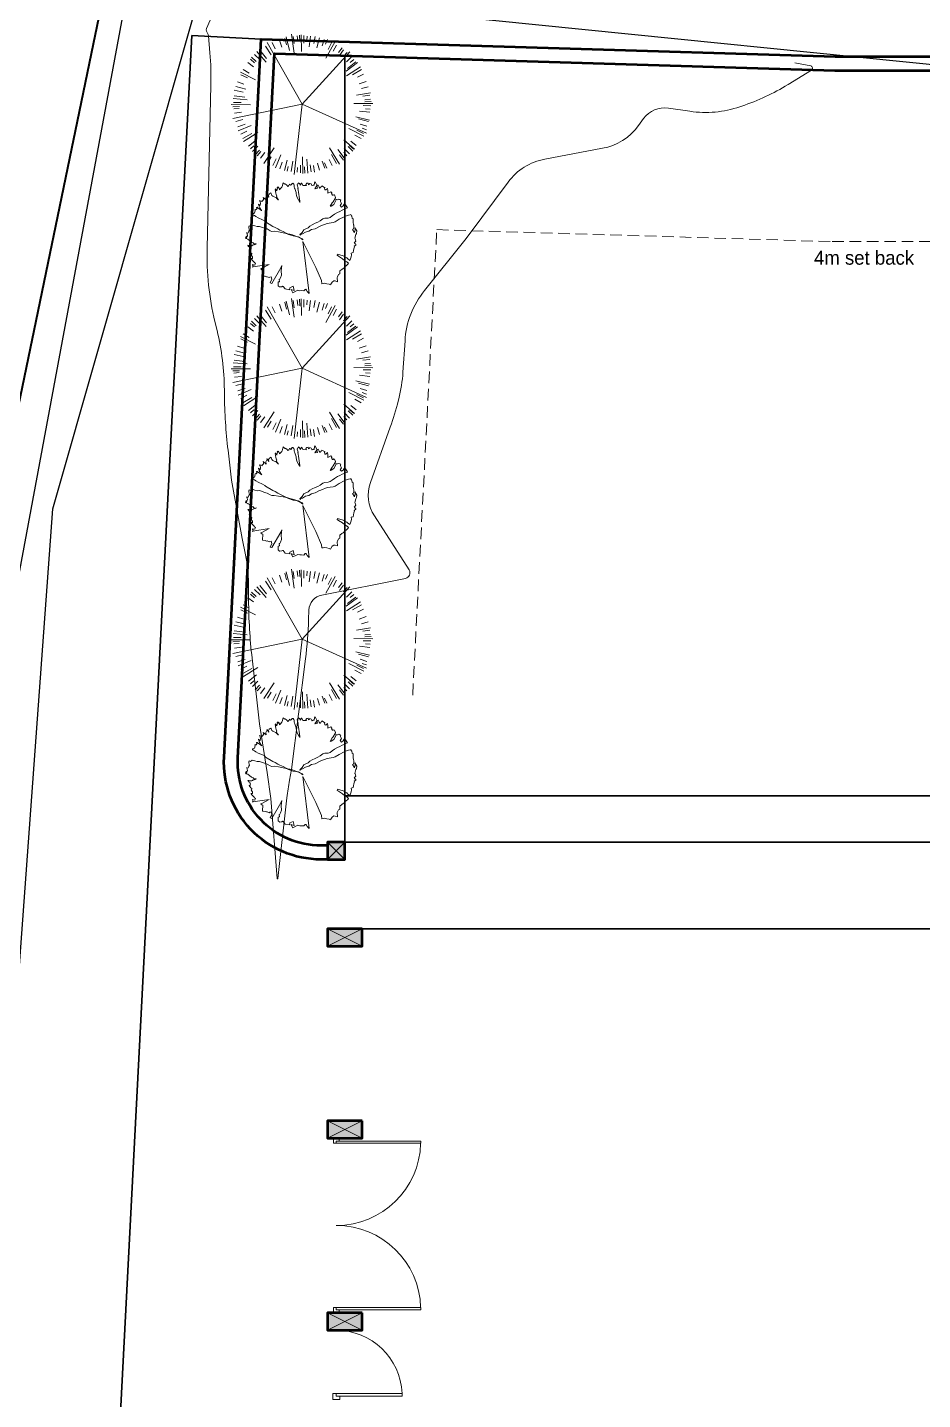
# Model space of a CAD drawing. Header units: millimetres. Extents: x 2342254 to 2635493, y 3886634 to 4043501.
# Drawn here: x 2394980 to 2414318, y 3986906 to 4016560 of the extents above; entities that cross this region are included whole.
import ezdxf

# ---------------------------------------------------------------- set-up
doc = ezdxf.new("R2010")
doc.units = ezdxf.units.MM
doc.header["$MEASUREMENT"] = 0
doc.linetypes.add('DASHED', pattern=[0.75, 0.5, -0.25])
for name, color, linetype, lineweight in [('Boundary', 250, 'Continuous', 50), ('Canal', 142, 'Continuous', 35), ('Column-0.5', 14, 'Continuous', 50), ('Contour', 4, 'Continuous', 5), ('door', 41, 'Continuous', 5), ('Door Opening-0.09', 253, 'Continuous', 9), ('greenery', 82, 'Continuous', 5), ('Hatch', 9, 'Continuous', 9), ('Hatch-0.09', 55, 'Continuous', 9), ('landscape', 155, 'Continuous', 20), ('WALL 0.2', 7, 'Continuous', 20)]:
    doc.layers.add(name, color=color, linetype=linetype, lineweight=lineweight)
for name, color, linetype in [('FANCE', 25, 'Continuous'), ('Features', 5, 'Continuous'), ('Text-0.2', 7, 'Continuous')]:
    doc.layers.add(name, color=color, linetype=linetype)
doc.styles.add('arial.', font='arial.ttf')

# ---------------------------------------------------------------- blocks, each defined once
blk = doc.blocks.new('PLANT-48-flat-3-flat-1-flat-9-flat-1')
at = {"layer": 'greenery', "ltscale": 5}
for p, q in [((36, -19), (-133, 1501)), ((-565, 924), (-794, 1266)), ((-709, 1257), (-632, 1123)), ((-599, 1306), (-528, 1161)), ((-421, 1080), (-540, 1361)), ((-443, 1380), (-398, 1239)), ((-343, 1414), (-286, 1196)), ((-290, 1428), (-269, 1331)), ((-200, 1439), (-163, 1215)), ((-71, 1452), (-65, 1353)), ((1, 1467), (3, 1301)), ((46, 1119), (49, 1481)), ((93, 1475), (88, 1334)), ((134, 1169), (159, 1473)), ((229, 1443), (209, 1292)), ((306, 1454), (284, 1307)), ((411, 1410), (371, 1261)), ((524, 1367), (471, 1214)), ((567, 1364), (522, 1254)), ((686, 1309), (618, 1178)), ((630, 928), (841, 1281)), ((781, 1262), (667, 1068)), ((926, 1191), (843, 1077)), ((-1126, 892), (-948, 753)), ((-1080, 946), (-1005, 880)), ((-1039, 1007), (-921, 891)), ((-980, 1078), (-884, 975)), ((-936, 1099), (-859, 1008)), ((-861, 1152), (-768, 1030)), ((947, 1143), (807, 965)), ((1000, 1097), (934, 1022)), ((939, 756), (1169, 955)), ((1062, 1056), (946, 938)), ((1132, 997), (1030, 901)), ((1154, 953), (1062, 876)), ((-1292, 632), (-1161, 564)), ((-1245, 726), (-1051, 613)), ((-923, 594), (-1228, 789)), ((36, -19), (1429, 611)), ((1046, 505), (1367, 672)), ((1206, 878), (1085, 785)), ((1311, 726), (1177, 649)), ((1361, 616), (1215, 545)), ((-1393, 356), (-1244, 317)), ((-1350, 470), (-1197, 417)), ((-1064, 442), (-1345, 559)), ((1196, 255), (1492, 325)), ((1468, 360), (1250, 303)), ((1435, 460), (1293, 415)), ((1427, 539), (1334, 504)), ((36, -19), (-1462, 291)), ((-1458, 38), (-1317, 34)), ((-1442, 85), (-1323, 75)), ((-1426, 175), (-1275, 155)), ((1502, 159), (1277, 131)), ((1521, 16), (1356, 14)), ((1506, 88), (1407, 82)), ((-1082, -4), (-1494, -7)), ((-1151, -114), (-1454, -140)), ((-1450, -53), (-1284, -52)), ((-1430, -196), (-1205, -168)), ((-1430, -320), (-1237, -276)), ((36, -19), (-722, -1347)), ((36, -19), (1065, -1150)), ((1154, -33), (1565, -30)), ((1210, -215), (1511, -264)), ((1498, -212), (1346, -192)), ((1529, -76), (1389, -71)), ((1513, -122), (1394, -112)), ((-1397, -397), (-1179, -340)), ((-1363, -497), (-1222, -453)), ((-975, -543), (-1296, -709)), ((-1289, -653), (-1144, -583)), ((1421, -507), (1268, -454)), ((1464, -394), (1315, -354)), ((-1240, -764), (-1106, -686)), ((-1135, -916), (-1013, -823)), ((990, -732), (1234, -915)), ((995, -632), (1300, -827)), ((1198, -930), (1019, -790)), ((1316, -764), (1122, -650)), ((1364, -669), (1232, -601)), ((-1082, -990), (-991, -913)), ((-1061, -1035), (-958, -938)), ((-990, -1093), (-874, -975)), ((-742, -922), (-941, -1153)), ((-929, -1134), (-863, -1060)), ((-875, -1181), (-736, -1002)), ((-754, -1272), (-634, -1082)), ((-240, -1176), (-309, -1473)), ((-137, -1121), (-192, -1529)), ((20, -1157), (15, -1518)), ((550, -1012), (747, -1373)), ((781, -1294), (703, -1160)), ((902, -1238), (821, -1134)), ((932, -1189), (840, -1068)), ((1007, -1137), (930, -1045)), ((1110, -1045), (992, -929)), ((1151, -983), (1077, -917)), ((-615, -1347), (-547, -1215)), ((-453, -1404), (-400, -1251)), ((-340, -1447), (-300, -1298)), ((-158, -1481), (-138, -1329)), ((-68, -1496), (-58, -1377)), ((-21, -1512), (-17, -1372)), ((70, -1504), (69, -1339)), ((142, -1489), (136, -1390)), ((213, -1485), (185, -1260)), ((314, -1481), (288, -1331)), ((414, -1451), (357, -1233)), ((514, -1418), (470, -1276)), ((587, -1417), (542, -1314)), ((670, -1344), (600, -1198))]:
    blk.add_line(p, q, dxfattribs=at)
blk = doc.blocks.new('tr-flat-24-flat-1-flat-38-flat-1')
at = {"layer": 'greenery', "color": 3, "ltscale": 5}
for p, q in [((473490, -1753118), (473480, -1753123)), ((473490, -1753118), (473480, -1753123)), ((473480, -1753123), (473480, -1753207)), ((473480, -1753123), (473480, -1753207)), ((473480, -1753123), (473480, -1753123)), ((473480, -1753123), (473480, -1753123)), ((473508, -1753102), (473490, -1753118)), ((473508, -1753102), (473490, -1753118)), ((473518, -1753098), (473508, -1753102)), ((473518, -1753098), (473508, -1753102)), ((473559, -1753105), (473518, -1753098)), ((473559, -1753105), (473518, -1753098)), ((473575, -1753115), (473559, -1753105)), ((473575, -1753115), (473559, -1753105)), ((473586, -1753111), (473575, -1753115)), ((473586, -1753111), (473575, -1753115)), ((473635, -1753055), (473586, -1753111)), ((473635, -1753055), (473586, -1753111)), ((473727, -1753040), (473635, -1753055)), ((473727, -1753040), (473635, -1753055)), ((473733, -1753080), (473727, -1753040)), ((473733, -1753080), (473727, -1753040)), ((473809, -1753114), (473733, -1753080)), ((473809, -1753114), (473733, -1753080)), ((473754, -1753045), (473830, -1753021)), ((473754, -1753045), (473830, -1753021)), ((473765, -1753041), (473754, -1753045)), ((473765, -1753041), (473754, -1753045)), ((473754, -1753045), (473754, -1753045)), ((473754, -1753045), (473754, -1753045)), ((473798, -1752975), (473765, -1753041)), ((473798, -1752975), (473765, -1753041)), ((473861, -1753007), (473798, -1752975)), ((473861, -1753007), (473798, -1752975)), ((473830, -1753021), (473809, -1753114)), ((473830, -1753021), (473809, -1753114)), ((473908, -1753029), (473861, -1753007)), ((473908, -1753029), (473861, -1753007)), ((473952, -1753018), (473908, -1753029)), ((473952, -1753018), (473908, -1753029)), ((473989, -1753019), (473952, -1753018)), ((473989, -1753019), (473952, -1753018)), ((474037, -1753015), (473989, -1753019)), ((474037, -1753015), (473989, -1753019)), ((474011, -1754084), (474148, -1752958)), ((474011, -1754084), (474148, -1752958)), ((474063, -1753046), (474037, -1753015)), ((474063, -1753046), (474037, -1753015)), ((474076, -1753048), (474063, -1753046)), ((474076, -1753048), (474063, -1753046)), ((474094, -1753032), (474076, -1753048)), ((474094, -1753032), (474076, -1753048)), ((474105, -1753002), (474094, -1753032)), ((474105, -1753002), (474094, -1753032)), ((474148, -1752958), (474105, -1753002)), ((474148, -1752958), (474105, -1753002)), ((474148, -1752958), (474148, -1752958)), ((474148, -1752958), (474148, -1752958)), ((473153, -1753333), (473143, -1753338)), ((473153, -1753333), (473143, -1753338)), ((473143, -1753338), (473148, -1753463)), ((473143, -1753338), (473148, -1753463)), ((473201, -1753330), (473153, -1753333)), ((473201, -1753330), (473153, -1753333)), ((473232, -1753316), (473201, -1753330)), ((473232, -1753316), (473201, -1753330)), ((473245, -1753319), (473232, -1753316)), ((473245, -1753319), (473232, -1753316)), ((473287, -1753301), (473245, -1753319)), ((473287, -1753301), (473245, -1753319)), ((473303, -1753310), (473287, -1753301)), ((473303, -1753310), (473287, -1753301)), ((473330, -1753315), (473303, -1753310)), ((473330, -1753315), (473303, -1753310)), ((473342, -1753175), (473311, -1753188)), ((473342, -1753175), (473311, -1753188)), ((473311, -1753188), (473346, -1753266)), ((473311, -1753188), (473346, -1753266)), ((473311, -1753188), (473311, -1753188)), ((473311, -1753188), (473311, -1753188)), ((473346, -1753266), (473330, -1753315)), ((473346, -1753266), (473330, -1753315)), ((473539, -1753512), (473342, -1753175)), ((473539, -1753512), (473342, -1753175)), ((473342, -1753175), (473342, -1753175)), ((473342, -1753175), (473342, -1753175)), ((473480, -1753207), (473507, -1753213)), ((473480, -1753207), (473507, -1753213)), ((473507, -1753213), (473505, -1753264)), ((473507, -1753213), (473505, -1753264)), ((473505, -1753264), (473518, -1753267)), ((473505, -1753264), (473518, -1753267)), ((473518, -1753267), (473531, -1753295)), ((473518, -1753267), (473531, -1753295)), ((473531, -1753295), (473556, -1753352)), ((473531, -1753295), (473556, -1753352)), ((473556, -1753352), (473548, -1753448)), ((473556, -1753352), (473548, -1753448)), ((474418, -1753238), (474295, -1753520)), ((474418, -1753238), (474295, -1753520)), ((474424, -1753167), (474418, -1753238)), ((474424, -1753167), (474418, -1753238)), ((474424, -1753167), (474424, -1753167)), ((474424, -1753167), (474424, -1753167)), ((474451, -1753172), (474424, -1753167)), ((474424, -1753167), (474424, -1753167)), ((474424, -1753167), (474424, -1753167)), ((474451, -1753172), (474424, -1753167)), ((474491, -1753180), (474451, -1753172)), ((474491, -1753180), (474451, -1753172)), ((474536, -1753169), (474491, -1753180)), ((474536, -1753169), (474491, -1753180)), ((474580, -1753158), (474536, -1753169)), ((474580, -1753158), (474536, -1753169)), ((474536, -1753169), (474536, -1753169)), ((474536, -1753169), (474536, -1753169)), ((474611, -1753145), (474580, -1753158)), ((474611, -1753145), (474580, -1753158)), ((474618, -1753159), (474611, -1753145)), ((474618, -1753159), (474611, -1753145)), ((474650, -1753204), (474618, -1753159)), ((474650, -1753204), (474618, -1753159)), ((474686, -1753231), (474650, -1753204)), ((474686, -1753231), (474650, -1753204)), ((474710, -1753229), (474686, -1753231)), ((474710, -1753229), (474686, -1753231)), ((474765, -1753213), (474710, -1753229)), ((474765, -1753213), (474710, -1753229)), ((474754, -1753302), (474765, -1753213)), ((474754, -1753302), (474765, -1753213)), ((474761, -1753317), (474754, -1753302)), ((474761, -1753317), (474754, -1753302)), ((474782, -1753366), (474761, -1753317)), ((474782, -1753366), (474761, -1753317)), ((474812, -1753379), (474782, -1753366)), ((474812, -1753379), (474782, -1753366)), ((474816, -1753444), (474812, -1753379)), ((474816, -1753444), (474812, -1753379)), ((472922, -1753680), (472890, -1753719)), ((472922, -1753680), (472890, -1753719)), ((472894, -1753701), (472914, -1753717)), ((472894, -1753701), (472914, -1753717)), ((472914, -1753717), (472924, -1753713)), ((472914, -1753717), (472924, -1753713)), ((472914, -1753717), (472914, -1753717)), ((472914, -1753717), (472914, -1753717)), ((472965, -1753636), (472922, -1753680)), ((472965, -1753636), (472922, -1753680)), ((472924, -1753713), (472927, -1753720)), ((472924, -1753713), (472924, -1753713)), ((472924, -1753713), (472927, -1753720)), ((472924, -1753713), (472924, -1753713)), ((472941, -1753553), (472926, -1753576)), ((472941, -1753553), (472926, -1753576)), ((472926, -1753576), (472930, -1753584)), ((472926, -1753576), (472930, -1753584)), ((472927, -1753720), (472930, -1753753)), ((472927, -1753720), (472930, -1753753)), ((472928, -1753525), (472941, -1753553)), ((472932, -1753532), (472928, -1753525)), ((472928, -1753525), (472941, -1753553)), ((472932, -1753532), (472928, -1753525)), ((472930, -1753584), (472974, -1753573)), ((472930, -1753584), (472974, -1753573)), ((473289, -1753587), (472932, -1753532)), ((473289, -1753587), (472932, -1753532)), ((472972, -1753624), (472965, -1753636)), ((472972, -1753624), (472965, -1753636)), ((472965, -1753636), (472965, -1753636)), ((472965, -1753636), (472965, -1753636)), ((472990, -1753608), (472972, -1753624)), ((472990, -1753608), (472972, -1753624)), ((472974, -1753573), (472977, -1753580)), ((472974, -1753573), (472977, -1753580)), ((472977, -1753580), (472990, -1753608)), ((472977, -1753580), (472990, -1753608)), ((473127, -1753472), (473110, -1753488)), ((473127, -1753472), (473110, -1753488)), ((473110, -1753488), (473113, -1753495)), ((473110, -1753488), (473113, -1753495)), ((473113, -1753495), (473289, -1753587)), ((473113, -1753495), (473289, -1753587)), ((473148, -1753463), (473127, -1753472)), ((473148, -1753463), (473127, -1753472)), ((473561, -1753562), (473539, -1753512)), ((473561, -1753562), (473539, -1753512)), ((473548, -1753448), (473561, -1753562)), ((473548, -1753448), (473561, -1753562)), ((474295, -1753520), (474011, -1754084)), ((474295, -1753520), (474011, -1754084)), ((474783, -1753764), (474870, -1753709)), ((474783, -1753764), (474870, -1753709)), ((474856, -1753478), (474816, -1753444)), ((474856, -1753478), (474816, -1753444)), ((474889, -1753497), (474856, -1753478)), ((474889, -1753497), (474856, -1753478)), ((474870, -1753709), (474916, -1753672)), ((474870, -1753709), (474916, -1753672)), ((474965, -1753727), (474885, -1753770)), ((474965, -1753727), (474885, -1753770)), ((474909, -1753514), (474889, -1753497)), ((474909, -1753514), (474889, -1753497)), ((474918, -1753536), (474909, -1753514)), ((474918, -1753536), (474909, -1753514)), ((474916, -1753672), (474965, -1753642)), ((474916, -1753672), (474965, -1753642)), ((474951, -1753555), (474918, -1753536)), ((474951, -1753555), (474918, -1753536)), ((474990, -1753589), (474951, -1753555)), ((474990, -1753589), (474951, -1753555)), ((474965, -1753642), (474975, -1753638)), ((474965, -1753642), (474975, -1753638)), ((474982, -1753711), (474965, -1753727)), ((474982, -1753711), (474965, -1753727)), ((474975, -1753638), (475000, -1753610)), ((474975, -1753638), (475000, -1753610)), ((475028, -1753674), (474982, -1753711)), ((475028, -1753674), (474982, -1753711)), ((475000, -1753610), (474990, -1753589)), ((475000, -1753610), (474990, -1753589)), ((475043, -1753709), (475028, -1753674)), ((475043, -1753709), (475028, -1753674)), ((475062, -1753752), (475043, -1753709)), ((475062, -1753752), (475043, -1753709)), ((472832, -1753982), (472828, -1754000)), ((472832, -1753982), (472828, -1754000)), ((472828, -1754000), (472839, -1753996)), ((472828, -1754000), (472839, -1753996)), ((472840, -1753970), (472832, -1753982)), ((472840, -1753970), (472832, -1753982)), ((472832, -1753982), (472832, -1753982)), ((472832, -1753982), (472832, -1753982)), ((472839, -1753996), (472849, -1753991)), ((472839, -1753996), (472849, -1753991)), ((472860, -1753961), (472840, -1753970)), ((472860, -1753961), (472840, -1753970)), ((472849, -1753991), (472859, -1753987)), ((472849, -1753991), (472859, -1753987)), ((472849, -1753991), (472849, -1753991)), ((472849, -1753991), (472849, -1753991)), ((472860, -1753876), (472853, -1753888)), ((472860, -1753876), (472853, -1753888)), ((472853, -1753888), (472856, -1753895)), ((472853, -1753888), (472856, -1753895)), ((472856, -1753895), (472866, -1753891)), ((472856, -1753895), (472866, -1753891)), ((472856, -1753895), (472856, -1753895)), ((472856, -1753895), (472856, -1753895)), ((472859, -1753987), (472886, -1753992)), ((472859, -1753987), (472886, -1753992)), ((472867, -1753865), (472860, -1753876)), ((472867, -1753865), (472860, -1753876)), ((472868, -1753949), (472860, -1753961)), ((472868, -1753949), (472860, -1753961)), ((472866, -1753891), (472880, -1753893)), ((472866, -1753891), (472866, -1753891)), ((472866, -1753891), (472880, -1753893)), ((472866, -1753891), (472866, -1753891)), ((472878, -1753860), (472867, -1753865)), ((472878, -1753860), (472867, -1753865)), ((472875, -1753938), (472868, -1753949)), ((472875, -1753938), (472868, -1753949)), ((472882, -1753926), (472875, -1753938)), ((472882, -1753926), (472875, -1753938)), ((472892, -1753837), (472878, -1753860)), ((472892, -1753837), (472878, -1753860)), ((472880, -1753893), (472882, -1753926)), ((472880, -1753893), (472882, -1753926)), ((472882, -1753926), (472882, -1753926)), ((472882, -1753926), (472882, -1753926)), ((472886, -1753992), (472910, -1753990)), ((472886, -1753992), (472910, -1753990)), ((472910, -1753821), (472892, -1753837)), ((472910, -1753821), (472892, -1753837)), ((472905, -1753781), (472897, -1753792)), ((472905, -1753781), (472897, -1753792)), ((472897, -1753792), (472908, -1753788)), ((472897, -1753792), (472908, -1753788)), ((472919, -1753757), (472905, -1753781)), ((472919, -1753757), (472905, -1753781)), ((472905, -1753781), (472905, -1753781)), ((472905, -1753781), (472905, -1753781)), ((472908, -1753788), (472910, -1753821)), ((472908, -1753788), (472910, -1753821)), ((472910, -1753990), (472927, -1754000)), ((472910, -1753990), (472927, -1754000)), ((472930, -1753753), (472919, -1753757)), ((472930, -1753753), (472919, -1753757)), ((472919, -1753757), (472919, -1753757)), ((472919, -1753757), (472919, -1753757)), ((472919, -1753757), (472919, -1753757)), ((472919, -1753757), (472919, -1753757)), ((472919, -1753757), (472919, -1753757)), ((472919, -1753757), (472919, -1753757)), ((472927, -1754000), (472943, -1754009)), ((472927, -1754000), (472943, -1754009)), ((472943, -1754009), (472957, -1754012)), ((472943, -1754009), (472957, -1754012)), ((472997, -1754020), (472956, -1754038)), ((472997, -1754020), (472956, -1754038)), ((472957, -1754012), (472990, -1754031)), ((472957, -1754012), (472990, -1754031)), ((472990, -1754031), (473003, -1754034)), ((472990, -1754031), (473003, -1754034)), ((472997, -1754020), (472997, -1754020)), ((473003, -1754034), (472997, -1754020)), ((472997, -1754020), (472997, -1754020)), ((473003, -1754034), (472997, -1754020)), ((474755, -1753784), (474783, -1753764)), ((474755, -1753784), (474783, -1753764)), ((474765, -1753806), (474755, -1753784)), ((474765, -1753806), (474755, -1753784)), ((474885, -1753770), (474765, -1753806)), ((474885, -1753770), (474765, -1753806)), ((475059, -1753830), (475067, -1753792)), ((475059, -1753830), (475067, -1753792)), ((475102, -1753844), (475059, -1753830)), ((475102, -1753844), (475059, -1753830)), ((475067, -1753792), (475062, -1753752)), ((475067, -1753792), (475062, -1753752)), ((475107, -1753884), (475102, -1753844)), ((475107, -1753884), (475102, -1753844)), ((475113, -1753925), (475107, -1753884)), ((475113, -1753925), (475107, -1753884)), ((475131, -1753967), (475113, -1753925)), ((475131, -1753967), (475113, -1753925)), ((475124, -1753979), (475131, -1753967)), ((475124, -1753979), (475131, -1753967)), ((475160, -1754005), (475124, -1753979)), ((475160, -1754005), (475124, -1753979)), ((475124, -1754063), (475146, -1754029)), ((475124, -1754063), (475146, -1754029)), ((475146, -1754029), (475156, -1754024)), ((475146, -1754029), (475156, -1754024)), ((475156, -1754024), (475160, -1754005)), ((475156, -1754024), (475160, -1754005)), ((472792, -1754143), (472774, -1754159)), ((472792, -1754143), (472774, -1754159)), ((472774, -1754159), (472778, -1754166)), ((472774, -1754159), (472778, -1754166)), ((472778, -1754166), (472788, -1754162)), ((472778, -1754166), (472788, -1754162)), ((472804, -1754172), (472787, -1754188)), ((472804, -1754172), (472787, -1754188)), ((472787, -1754188), (472790, -1754195)), ((472787, -1754188), (472790, -1754195)), ((472788, -1754162), (472795, -1754150)), ((472788, -1754162), (472795, -1754150)), ((472790, -1754195), (472808, -1754179)), ((472790, -1754195), (472808, -1754179)), ((472823, -1754130), (472792, -1754143)), ((472823, -1754130), (472792, -1754143)), ((472795, -1754150), (472798, -1754157)), ((472795, -1754150), (472798, -1754157)), ((472798, -1754157), (472804, -1754172)), ((472798, -1754157), (472804, -1754172)), ((472800, -1754275), (472808, -1754263)), ((472808, -1754263), (472800, -1754275)), ((472800, -1754275), (472808, -1754263)), ((472808, -1754263), (472800, -1754275)), ((472808, -1754179), (472820, -1754207)), ((472808, -1754179), (472820, -1754207)), ((472815, -1754252), (472808, -1754263)), ((472815, -1754252), (472808, -1754263)), ((472808, -1754263), (472834, -1754269)), ((472808, -1754263), (472834, -1754269)), ((472820, -1754207), (472815, -1754252)), ((472820, -1754207), (472815, -1754252)), ((472833, -1754125), (472823, -1754130)), ((472833, -1754125), (472823, -1754130)), ((472861, -1754104), (472833, -1754125)), ((472861, -1754104), (472833, -1754125)), ((472834, -1754269), (472850, -1754304)), ((472834, -1754269), (472850, -1754304)), ((472850, -1754304), (472859, -1754325)), ((472850, -1754304), (472859, -1754325)), ((472859, -1754325), (472858, -1754351)), ((472859, -1754325), (472858, -1754351)), ((472879, -1754088), (472861, -1754104)), ((472879, -1754088), (472861, -1754104)), ((472889, -1754084), (472879, -1754088)), ((472889, -1754084), (472879, -1754088)), ((472907, -1754068), (472889, -1754084)), ((472907, -1754068), (472889, -1754084)), ((472928, -1754059), (472907, -1754068)), ((472928, -1754059), (472907, -1754068)), ((472938, -1754054), (472928, -1754059)), ((472938, -1754054), (472928, -1754059)), ((472928, -1754059), (472928, -1754059)), ((472928, -1754059), (472928, -1754059)), ((472956, -1754038), (472938, -1754054)), ((472956, -1754038), (472938, -1754054)), ((473241, -1754353), (473311, -1754314)), ((473241, -1754353), (473311, -1754314)), ((473311, -1754314), (473342, -1754301)), ((473311, -1754314), (473342, -1754301)), ((473342, -1754301), (473392, -1754304)), ((473342, -1754301), (473392, -1754304)), ((473392, -1754304), (473485, -1754289)), ((473392, -1754304), (473485, -1754289)), ((473514, -1754327), (473475, -1754352)), ((473514, -1754327), (473475, -1754352)), ((473485, -1754289), (473587, -1754270)), ((473485, -1754289), (473587, -1754270)), ((473586, -1754296), (473514, -1754327)), ((473586, -1754296), (473514, -1754327)), ((473707, -1754234), (473586, -1754296)), ((473707, -1754234), (473586, -1754296)), ((473587, -1754270), (473655, -1754257)), ((473587, -1754270), (473655, -1754257)), ((473655, -1754257), (473689, -1754250)), ((473655, -1754257), (473689, -1754250)), ((473689, -1754250), (473734, -1754239)), ((473689, -1754250), (473734, -1754239)), ((473803, -1754201), (473707, -1754234)), ((473803, -1754201), (473707, -1754234)), ((473734, -1754239), (473789, -1754224)), ((473734, -1754239), (473789, -1754224)), ((473789, -1754224), (473864, -1754199)), ((473789, -1754224), (473864, -1754199)), ((473919, -1754184), (473803, -1754201)), ((473919, -1754184), (473803, -1754201)), ((473864, -1754199), (473937, -1754168)), ((473864, -1754199), (473937, -1754168)), ((473999, -1754140), (473919, -1754184)), ((473999, -1754140), (473919, -1754184)), ((473937, -1754168), (473985, -1754138)), ((473937, -1754168), (473985, -1754138)), ((473951, -1754229), (473959, -1754217)), ((473951, -1754229), (473959, -1754217)), ((473997, -1754277), (473951, -1754229)), ((473997, -1754277), (473951, -1754229)), ((473959, -1754217), (473981, -1754241)), ((473959, -1754217), (473981, -1754241)), ((473981, -1754241), (474008, -1754246)), ((473981, -1754241), (474008, -1754246)), ((473985, -1754138), (474013, -1754117)), ((473985, -1754138), (474013, -1754117)), ((474035, -1754336), (473997, -1754277)), ((474035, -1754336), (473997, -1754277)), ((474017, -1754124), (473999, -1754140)), ((474017, -1754124), (473999, -1754140)), ((474008, -1754246), (474075, -1754285)), ((474008, -1754246), (474075, -1754285)), ((474013, -1754117), (474017, -1754124)), ((474013, -1754117), (474017, -1754124)), ((474075, -1754285), (474145, -1754305)), ((474075, -1754285), (474145, -1754305)), ((474145, -1754305), (474198, -1754341)), ((474145, -1754305), (474198, -1754341)), ((475086, -1754343), (475122, -1754284)), ((475086, -1754343), (475122, -1754284)), ((475122, -1754284), (475129, -1754273)), ((475122, -1754284), (475129, -1754273)), ((475134, -1754059), (475124, -1754063)), ((475134, -1754059), (475124, -1754063)), ((475129, -1754273), (475144, -1754334)), ((475129, -1754273), (475144, -1754334)), ((475160, -1754090), (475134, -1754059)), ((475160, -1754090), (475134, -1754059)), ((475138, -1754151), (475145, -1754139)), ((475138, -1754151), (475145, -1754139)), ((475138, -1754151), (475138, -1754151)), ((475161, -1754233), (475138, -1754151)), ((475138, -1754151), (475138, -1754151)), ((475161, -1754233), (475138, -1754151)), ((475139, -1754379), (475182, -1754309)), ((475139, -1754379), (475182, -1754309)), ((475145, -1754139), (475160, -1754090)), ((475145, -1754139), (475160, -1754090)), ((475160, -1754090), (475160, -1754090)), ((475160, -1754090), (475160, -1754090)), ((475160, -1754090), (475160, -1754090)), ((475160, -1754090), (475160, -1754090)), ((475171, -1754255), (475161, -1754233)), ((475171, -1754255), (475161, -1754233)), ((475182, -1754309), (475171, -1754255)), ((475182, -1754309), (475171, -1754255)), ((472847, -1754382), (472846, -1754407)), ((472847, -1754382), (472846, -1754407)), ((472846, -1754407), (472852, -1754422)), ((472846, -1754407), (472846, -1754407)), ((472846, -1754407), (472852, -1754422)), ((472846, -1754407), (472846, -1754407)), ((472858, -1754351), (472847, -1754382)), ((472858, -1754351), (472847, -1754382)), ((472847, -1754382), (472847, -1754382)), ((472847, -1754382), (472847, -1754382)), ((472852, -1754422), (472883, -1754408)), ((472852, -1754422), (472883, -1754408)), ((472852, -1754422), (472852, -1754422)), ((472852, -1754422), (472852, -1754422)), ((472883, -1754408), (472919, -1754435)), ((472883, -1754408), (472919, -1754435)), ((472919, -1754435), (472974, -1754419)), ((472919, -1754435), (472974, -1754419)), ((473000, -1754619), (472972, -1754640)), ((473000, -1754619), (472972, -1754640)), ((472974, -1754419), (473029, -1754404)), ((472974, -1754419), (473029, -1754404)), ((473049, -1754590), (473000, -1754619)), ((473049, -1754590), (473000, -1754619)), ((473029, -1754404), (473080, -1754407)), ((473029, -1754404), (473080, -1754407)), ((473142, -1754549), (473049, -1754590)), ((473142, -1754549), (473049, -1754590)), ((473080, -1754407), (473145, -1754387)), ((473080, -1754407), (473145, -1754387)), ((473191, -1754519), (473142, -1754549)), ((473191, -1754519), (473142, -1754549)), ((473145, -1754387), (473186, -1754369)), ((473145, -1754387), (473186, -1754369)), ((473186, -1754369), (473241, -1754353)), ((473186, -1754369), (473241, -1754353)), ((473208, -1754503), (473191, -1754519)), ((473208, -1754503), (473191, -1754519)), ((473364, -1754409), (473208, -1754503)), ((473364, -1754409), (473208, -1754503)), ((473416, -1754387), (473364, -1754409)), ((473416, -1754387), (473364, -1754409)), ((473475, -1754352), (473416, -1754387)), ((473475, -1754352), (473416, -1754387)), ((474082, -1754358), (474035, -1754336)), ((474082, -1754358), (474035, -1754336)), ((474128, -1754380), (474082, -1754358)), ((474128, -1754380), (474082, -1754358)), ((474168, -1754414), (474128, -1754380)), ((474168, -1754414), (474128, -1754380)), ((474217, -1754443), (474168, -1754414)), ((474217, -1754443), (474168, -1754414)), ((474198, -1754341), (474278, -1754357)), ((474198, -1754341), (474278, -1754357)), ((474281, -1754475), (474217, -1754443)), ((474281, -1754475), (474217, -1754443)), ((474278, -1754357), (474375, -1754408)), ((474278, -1754357), (474375, -1754408)), ((474341, -1754499), (474281, -1754475)), ((474341, -1754499), (474281, -1754475)), ((474390, -1754528), (474341, -1754499)), ((474390, -1754528), (474341, -1754499)), ((474375, -1754408), (474405, -1754420)), ((474375, -1754408), (474405, -1754420)), ((474446, -1754571), (474390, -1754528)), ((474446, -1754571), (474390, -1754528)), ((474405, -1754420), (474538, -1754472)), ((474405, -1754420), (474538, -1754472)), ((474490, -1754586), (474446, -1754571)), ((474490, -1754586), (474446, -1754571)), ((474564, -1754588), (474490, -1754586)), ((474564, -1754588), (474490, -1754586)), ((474538, -1754472), (474670, -1754491)), ((474538, -1754472), (474670, -1754491)), ((474608, -1754602), (474564, -1754588)), ((474608, -1754602), (474564, -1754588)), ((474647, -1754636), (474608, -1754602)), ((474647, -1754636), (474608, -1754602)), ((474670, -1754491), (474713, -1754506)), ((474670, -1754491), (474713, -1754506)), ((474713, -1754506), (474799, -1754561)), ((474713, -1754506), (474799, -1754561)), ((474799, -1754561), (474909, -1754615)), ((474799, -1754561), (474909, -1754615)), ((474909, -1754615), (474972, -1754646)), ((474909, -1754615), (474972, -1754646)), ((475075, -1754627), (475083, -1754589)), ((475075, -1754627), (475083, -1754589)), ((475083, -1754589), (475100, -1754573)), ((475083, -1754589), (475100, -1754573)), ((475083, -1754589), (475083, -1754589)), ((475083, -1754589), (475083, -1754589)), ((475083, -1754589), (475083, -1754589)), ((475083, -1754589), (475083, -1754589)), ((475099, -1754345), (475086, -1754343)), ((475099, -1754345), (475086, -1754343)), ((475115, -1754381), (475099, -1754345)), ((475115, -1754381), (475099, -1754345)), ((475100, -1754573), (475103, -1754496)), ((475100, -1754573), (475103, -1754496)), ((475103, -1754496), (475106, -1754444)), ((475103, -1754496), (475106, -1754444)), ((475103, -1754496), (475103, -1754496)), ((475103, -1754496), (475103, -1754496)), ((475106, -1754444), (475113, -1754432)), ((475106, -1754444), (475113, -1754432)), ((475113, -1754432), (475115, -1754381)), ((475113, -1754432), (475115, -1754381)), ((475144, -1754334), (475139, -1754379)), ((475144, -1754334), (475139, -1754379)), ((472941, -1754654), (472924, -1754670)), ((472941, -1754654), (472924, -1754670)), ((472924, -1754670), (472930, -1754684)), ((472924, -1754670), (472924, -1754670)), ((472924, -1754670), (472930, -1754684)), ((472924, -1754670), (472924, -1754670)), ((472930, -1754684), (472940, -1754680)), ((472930, -1754684), (472940, -1754680)), ((472940, -1754680), (472973, -1754699)), ((472940, -1754680), (472940, -1754680)), ((472940, -1754680), (472973, -1754699)), ((472940, -1754680), (472940, -1754680)), ((472972, -1754640), (472941, -1754654)), ((472972, -1754640), (472941, -1754654)), ((472973, -1754699), (472982, -1754746)), ((472973, -1754699), (472982, -1754746)), ((472982, -1754746), (472977, -1754765)), ((472982, -1754746), (472977, -1754765)), ((472977, -1754765), (472991, -1754767)), ((472977, -1754765), (472977, -1754765)), ((472977, -1754765), (472991, -1754767)), ((472977, -1754765), (472977, -1754765)), ((472991, -1754767), (472994, -1754774)), ((472991, -1754767), (472994, -1754774)), ((472994, -1754774), (473004, -1754770)), ((472994, -1754774), (473004, -1754770)), ((473004, -1754770), (473024, -1754787)), ((473004, -1754770), (473024, -1754787)), ((473024, -1754787), (473013, -1754817)), ((473024, -1754787), (473013, -1754817)), ((473013, -1754817), (473026, -1754820)), ((473013, -1754817), (473026, -1754820)), ((473026, -1754820), (473044, -1754804)), ((473026, -1754820), (473044, -1754804)), ((473044, -1754804), (473054, -1754799)), ((473044, -1754804), (473054, -1754799)), ((473054, -1754799), (473103, -1754769)), ((473054, -1754799), (473103, -1754769)), ((473069, -1754860), (473054, -1754884)), ((473069, -1754860), (473054, -1754884)), ((473054, -1754884), (473057, -1754891)), ((473054, -1754884), (473057, -1754891)), ((473057, -1754891), (473082, -1754863)), ((473057, -1754891), (473082, -1754863)), ((473070, -1754835), (473069, -1754860)), ((473070, -1754835), (473069, -1754860)), ((473084, -1754811), (473070, -1754835)), ((473084, -1754811), (473070, -1754835)), ((473082, -1754863), (473092, -1754858)), ((473082, -1754863), (473092, -1754858)), ((473120, -1754753), (473084, -1754811)), ((473120, -1754753), (473084, -1754811)), ((473092, -1754858), (473101, -1754906)), ((473092, -1754858), (473101, -1754906)), ((473101, -1754906), (473092, -1754943)), ((473101, -1754906), (473092, -1754943)), ((473103, -1754769), (473131, -1754749)), ((473103, -1754769), (473131, -1754749)), ((473131, -1754749), (473120, -1754753)), ((473131, -1754749), (473120, -1754753)), ((474602, -1754842), (474628, -1754847)), ((474646, -1754916), (474602, -1754842)), ((474602, -1754842), (474628, -1754847)), ((474646, -1754916), (474602, -1754842)), ((474628, -1754847), (474681, -1754884)), ((474628, -1754847), (474681, -1754884)), ((474669, -1754940), (474646, -1754916)), ((474669, -1754940), (474646, -1754916)), ((474700, -1754672), (474647, -1754636)), ((474700, -1754672), (474647, -1754636)), ((474681, -1754884), (474735, -1754979)), ((474681, -1754884), (474735, -1754979)), ((474766, -1754711), (474700, -1754672)), ((474766, -1754711), (474700, -1754672)), ((474813, -1754733), (474766, -1754711)), ((474813, -1754733), (474766, -1754711)), ((474862, -1754762), (474813, -1754733)), ((474862, -1754762), (474813, -1754733)), ((474818, -1754858), (474853, -1754825)), ((474818, -1754858), (474853, -1754825)), ((474850, -1754903), (474818, -1754858)), ((474850, -1754903), (474818, -1754858)), ((474831, -1754945), (474850, -1754903)), ((474831, -1754945), (474850, -1754903)), ((474853, -1754825), (474889, -1754852)), ((474853, -1754825), (474889, -1754852)), ((474906, -1754777), (474862, -1754762)), ((474906, -1754777), (474862, -1754762)), ((474889, -1754852), (474905, -1754887)), ((474889, -1754852), (474905, -1754887)), ((474905, -1754887), (474921, -1754897)), ((474905, -1754887), (474921, -1754897)), ((474969, -1754809), (474906, -1754777)), ((474969, -1754809), (474906, -1754777)), ((474921, -1754897), (474982, -1754811)), ((474921, -1754897), (474982, -1754811)), ((474982, -1754811), (474969, -1754809)), ((474982, -1754811), (474969, -1754809)), ((474972, -1754646), (474999, -1754652)), ((474972, -1754646), (474999, -1754652)), ((474999, -1754652), (475039, -1754659)), ((474999, -1754652), (475039, -1754659)), ((475039, -1754659), (475053, -1754662)), ((475039, -1754659), (475039, -1754659)), ((475039, -1754659), (475053, -1754662)), ((475039, -1754659), (475039, -1754659)), ((475053, -1754662), (475067, -1754639)), ((475053, -1754662), (475067, -1754639)), ((475067, -1754639), (475075, -1754627)), ((475067, -1754639), (475075, -1754627)), ((473092, -1754943), (473078, -1754966)), ((473092, -1754943), (473078, -1754966)), ((473078, -1754966), (473088, -1754962)), ((473078, -1754966), (473088, -1754962)), ((473088, -1754962), (473122, -1754955)), ((473088, -1754962), (473122, -1754955)), ((473122, -1754955), (473130, -1754944)), ((473122, -1754955), (473130, -1754944)), ((473130, -1754944), (473152, -1754968)), ((473130, -1754944), (473152, -1754968)), ((473152, -1754968), (473162, -1754989)), ((473152, -1754968), (473162, -1754989)), ((473157, -1755034), (473220, -1754981)), ((473157, -1755034), (473220, -1754981)), ((473161, -1755015), (473157, -1755034)), ((473161, -1755015), (473157, -1755034)), ((473162, -1754989), (473161, -1755015)), ((473162, -1754989), (473161, -1755015)), ((473220, -1754981), (473218, -1755032)), ((473220, -1754981), (473218, -1755032)), ((473218, -1755032), (473242, -1755089)), ((473218, -1755032), (473242, -1755089)), ((473235, -1755101), (473242, -1755089)), ((473242, -1755089), (473235, -1755101)), ((473235, -1755101), (473242, -1755089)), ((473242, -1755089), (473235, -1755101)), ((473242, -1755089), (473282, -1755038)), ((473242, -1755089), (473282, -1755038)), ((473282, -1755038), (473274, -1755076)), ((473282, -1755038), (473274, -1755076)), ((473274, -1755076), (473280, -1755090)), ((473274, -1755076), (473280, -1755090)), ((473280, -1755090), (473286, -1755104)), ((473280, -1755090), (473286, -1755104)), ((473286, -1755104), (473322, -1755131)), ((473286, -1755104), (473322, -1755131)), ((473322, -1755131), (473329, -1755119)), ((473322, -1755131), (473329, -1755119)), ((473329, -1755119), (473337, -1755107)), ((473329, -1755119), (473337, -1755107)), ((473337, -1755107), (473348, -1755077)), ((473337, -1755107), (473348, -1755077)), ((473348, -1755077), (473366, -1755061)), ((473348, -1755077), (473366, -1755061)), ((473366, -1755061), (473397, -1755047)), ((473366, -1755061), (473397, -1755047)), ((473397, -1755047), (473428, -1755034)), ((473397, -1755047), (473428, -1755034)), ((473431, -1755125), (473417, -1755207)), ((473431, -1755125), (473417, -1755207)), ((473417, -1755207), (473424, -1755222)), ((473417, -1755207), (473424, -1755222)), ((473424, -1755222), (473453, -1755175)), ((473424, -1755222), (473453, -1755175)), ((473428, -1755034), (473438, -1755029)), ((473428, -1755034), (473438, -1755029)), ((473443, -1755069), (473431, -1755125)), ((473443, -1755069), (473431, -1755125)), ((473431, -1755125), (473431, -1755125)), ((473431, -1755125), (473431, -1755125)), ((473438, -1755029), (473456, -1755013)), ((473438, -1755029), (473456, -1755013)), ((473454, -1755065), (473443, -1755069)), ((473454, -1755065), (473443, -1755069)), ((473466, -1755008), (473447, -1755050)), ((473466, -1755008), (473447, -1755050)), ((473447, -1755050), (473454, -1755065)), ((473447, -1755050), (473454, -1755065)), ((473453, -1755175), (473458, -1755215)), ((473453, -1755175), (473453, -1755175)), ((473453, -1755175), (473458, -1755215)), ((473453, -1755175), (473453, -1755175)), ((473456, -1755013), (473481, -1754985)), ((473456, -1755013), (473481, -1754985)), ((473456, -1755013), (473456, -1755013)), ((473456, -1755013), (473456, -1755013)), ((473458, -1755215), (473467, -1755236)), ((473458, -1755215), (473467, -1755236)), ((473491, -1754981), (473466, -1755008)), ((473491, -1754981), (473466, -1755008)), ((473481, -1754985), (473491, -1754981)), ((473481, -1754985), (473491, -1754981)), ((473509, -1755218), (473513, -1755200)), ((473509, -1755218), (473513, -1755200)), ((473513, -1755200), (473535, -1755224)), ((473513, -1755200), (473535, -1755224)), ((473844, -1755224), (473868, -1755138)), ((473844, -1755224), (473868, -1755138)), ((473868, -1755138), (473869, -1755112)), ((473868, -1755138), (473869, -1755112)), ((473869, -1755112), (473880, -1755081)), ((473869, -1755112), (473880, -1755081)), ((473880, -1755081), (473888, -1755044)), ((473880, -1755081), (473888, -1755044)), ((473888, -1755044), (473921, -1754979)), ((473888, -1755044), (473921, -1754979)), ((473916, -1755192), (473908, -1755230)), ((473916, -1755192), (473908, -1755230)), ((473922, -1755148), (473916, -1755192)), ((473922, -1755148), (473916, -1755192)), ((473921, -1754979), (473950, -1754932)), ((473921, -1754979), (473950, -1754932)), ((473944, -1755002), (473922, -1755148)), ((473944, -1755002), (473922, -1755148)), ((473946, -1754951), (473944, -1755002)), ((473946, -1754951), (473944, -1755002)), ((473947, -1754925), (473946, -1754951)), ((473947, -1754925), (473946, -1754951)), ((473950, -1754932), (473947, -1754925)), ((473950, -1754932), (473947, -1754925)), ((474481, -1755242), (474486, -1755198)), ((474481, -1755242), (474486, -1755198)), ((474486, -1755198), (474509, -1755196)), ((474486, -1755198), (474509, -1755196)), ((474509, -1755196), (474549, -1755229)), ((474509, -1755196), (474549, -1755229)), ((474549, -1755229), (474554, -1755185)), ((474549, -1755229), (474554, -1755185)), ((474552, -1755152), (474553, -1755126)), ((474552, -1755152), (474553, -1755126)), ((474554, -1755185), (474552, -1755152)), ((474554, -1755185), (474552, -1755152)), ((474553, -1755126), (474616, -1755158)), ((474553, -1755126), (474616, -1755158)), ((474616, -1755158), (474641, -1755130)), ((474616, -1755158), (474641, -1755130)), ((474616, -1755158), (474616, -1755158)), ((474616, -1755158), (474616, -1755158)), ((474635, -1755116), (474642, -1755104)), ((474635, -1755116), (474642, -1755104)), ((474638, -1755123), (474635, -1755116)), ((474638, -1755123), (474635, -1755116)), ((474641, -1755130), (474638, -1755123)), ((474641, -1755130), (474638, -1755123)), ((474642, -1755104), (474656, -1755081)), ((474642, -1755104), (474656, -1755081)), ((474656, -1755081), (474670, -1755083)), ((474656, -1755081), (474670, -1755083)), ((474720, -1755028), (474669, -1754940)), ((474720, -1755028), (474669, -1754940)), ((474670, -1755083), (474686, -1755093)), ((474670, -1755083), (474686, -1755093)), ((474686, -1755093), (474697, -1755088)), ((474686, -1755093), (474697, -1755088)), ((474697, -1755088), (474723, -1755035)), ((474697, -1755088), (474723, -1755035)), ((474723, -1755035), (474720, -1755028)), ((474723, -1755035), (474720, -1755028)), ((474735, -1754979), (474728, -1754990)), ((474735, -1754979), (474728, -1754990)), ((474728, -1754990), (474738, -1754986)), ((474728, -1754990), (474738, -1754986)), ((474738, -1754986), (474762, -1754984)), ((474738, -1754986), (474762, -1754984)), ((474762, -1754984), (474792, -1754996)), ((474762, -1754984), (474792, -1754996)), ((474792, -1754996), (474813, -1754987)), ((474792, -1754996), (474813, -1754987)), ((474813, -1754987), (474833, -1754978)), ((474813, -1754987), (474833, -1754978)), ((474827, -1754964), (474831, -1754945)), ((474827, -1754964), (474831, -1754945)), ((474833, -1754978), (474827, -1754964)), ((474833, -1754978), (474827, -1754964)), ((474831, -1754945), (474831, -1754945)), ((474831, -1754945), (474831, -1754945)), ((473424, -1755222), (473424, -1755222)), ((473424, -1755222), (473424, -1755222)), ((473467, -1755236), (473463, -1755255)), ((473467, -1755236), (473463, -1755255)), ((473463, -1755255), (473476, -1755258)), ((473463, -1755255), (473476, -1755258)), ((473476, -1755258), (473491, -1755235)), ((473476, -1755258), (473491, -1755235)), ((473490, -1755260), (473509, -1755218)), ((473490, -1755260), (473509, -1755218)), ((473491, -1755235), (473490, -1755260)), ((473491, -1755235), (473490, -1755260)), ((473535, -1755224), (473561, -1755255)), ((473535, -1755224), (473561, -1755255)), ((473561, -1755255), (473568, -1755269)), ((473561, -1755255), (473568, -1755269)), ((473568, -1755269), (473591, -1755351)), ((473568, -1755269), (473591, -1755351)), ((473591, -1755351), (473627, -1755319)), ((473591, -1755351), (473627, -1755319)), ((473591, -1755351), (473591, -1755351)), ((473591, -1755351), (473591, -1755351)), ((473627, -1755319), (473630, -1755326)), ((473627, -1755319), (473630, -1755326)), ((473630, -1755326), (473668, -1755301)), ((473630, -1755326), (473668, -1755301)), ((473668, -1755301), (473693, -1755273)), ((473668, -1755301), (473693, -1755273)), ((473668, -1755301), (473668, -1755301)), ((473668, -1755301), (473668, -1755301)), ((473693, -1755273), (473712, -1755290)), ((473693, -1755273), (473693, -1755273)), ((473693, -1755273), (473712, -1755290)), ((473693, -1755273), (473693, -1755273)), ((473712, -1755290), (473719, -1755304)), ((473712, -1755290), (473719, -1755304)), ((473719, -1755304), (473725, -1755319)), ((473719, -1755304), (473725, -1755319)), ((473725, -1755319), (473735, -1755314)), ((473725, -1755319), (473735, -1755314)), ((473735, -1755314), (473753, -1755298)), ((473735, -1755314), (473753, -1755298)), ((473753, -1755298), (473769, -1755308)), ((473753, -1755298), (473753, -1755298)), ((473753, -1755298), (473769, -1755308)), ((473753, -1755298), (473753, -1755298)), ((473769, -1755308), (473773, -1755315)), ((473769, -1755308), (473773, -1755315)), ((473773, -1755315), (473782, -1755336)), ((473773, -1755315), (473782, -1755336)), ((473782, -1755336), (473795, -1755339)), ((473782, -1755336), (473795, -1755339)), ((473795, -1755339), (473806, -1755334)), ((473795, -1755339), (473806, -1755334)), ((473806, -1755334), (473823, -1755318)), ((473806, -1755334), (473823, -1755318)), ((473823, -1755318), (473827, -1755299)), ((473823, -1755318), (473827, -1755299)), ((473824, -1755292), (473825, -1755266)), ((473824, -1755292), (473825, -1755266)), ((473827, -1755299), (473824, -1755292)), ((473827, -1755299), (473824, -1755292)), ((473825, -1755266), (473837, -1755236)), ((473825, -1755266), (473837, -1755236)), ((473837, -1755236), (473844, -1755224)), ((473837, -1755236), (473844, -1755224)), ((473911, -1755237), (473892, -1755305)), ((473911, -1755237), (473892, -1755305)), ((473892, -1755305), (473901, -1755326)), ((473892, -1755305), (473901, -1755326)), ((473901, -1755326), (473914, -1755329)), ((473901, -1755326), (473914, -1755329)), ((473908, -1755230), (473911, -1755237)), ((473908, -1755230), (473911, -1755237)), ((473914, -1755329), (473924, -1755350)), ((473914, -1755329), (473924, -1755350)), ((473924, -1755350), (473941, -1755334)), ((473924, -1755350), (473941, -1755334)), ((473941, -1755334), (473963, -1755299)), ((473941, -1755334), (473963, -1755299)), ((473963, -1755299), (473972, -1755320)), ((473963, -1755299), (473972, -1755320)), ((473972, -1755320), (473982, -1755342)), ((473972, -1755320), (473982, -1755342)), ((473982, -1755342), (473995, -1755344)), ((473982, -1755342), (473995, -1755344)), ((473995, -1755344), (474011, -1755295)), ((473995, -1755344), (474011, -1755295)), ((474011, -1755295), (474095, -1755292)), ((474011, -1755295), (474095, -1755292)), ((474088, -1755304), (474081, -1755315)), ((474088, -1755304), (474081, -1755315)), ((474081, -1755315), (474104, -1755339)), ((474081, -1755315), (474104, -1755339)), ((474095, -1755292), (474088, -1755304)), ((474095, -1755292), (474088, -1755304)), ((474104, -1755339), (474131, -1755344)), ((474104, -1755339), (474131, -1755344)), ((474131, -1755344), (474139, -1755307)), ((474131, -1755344), (474139, -1755307)), ((474139, -1755307), (474159, -1755324)), ((474139, -1755307), (474159, -1755324)), ((474159, -1755324), (474165, -1755338)), ((474159, -1755324), (474165, -1755338)), ((474165, -1755338), (474196, -1755324)), ((474165, -1755338), (474196, -1755324)), ((474196, -1755324), (474207, -1755294)), ((474196, -1755324), (474207, -1755294)), ((474207, -1755294), (474218, -1755289)), ((474207, -1755294), (474218, -1755289)), ((474218, -1755289), (474234, -1755299)), ((474218, -1755289), (474234, -1755299)), ((474234, -1755299), (474248, -1755302)), ((474234, -1755299), (474248, -1755302)), ((474248, -1755302), (474258, -1755297)), ((474248, -1755302), (474258, -1755297)), ((474258, -1755297), (474269, -1755351)), ((474258, -1755297), (474269, -1755351)), ((474269, -1755351), (474279, -1755373)), ((474269, -1755351), (474279, -1755373)), ((474275, -1755222), (474328, -1755233)), ((474310, -1755275), (474275, -1755222)), ((474275, -1755222), (474328, -1755233)), ((474310, -1755275), (474275, -1755222)), ((474279, -1755373), (474326, -1755284)), ((474279, -1755373), (474326, -1755284)), ((474326, -1755284), (474310, -1755275)), ((474326, -1755284), (474310, -1755275)), ((474328, -1755233), (474316, -1755289)), ((474328, -1755233), (474316, -1755289)), ((474316, -1755289), (474319, -1755296)), ((474316, -1755289), (474319, -1755296)), ((474319, -1755296), (474346, -1755301)), ((474319, -1755296), (474346, -1755301)), ((474346, -1755301), (474357, -1755271)), ((474346, -1755301), (474357, -1755271)), ((474357, -1755271), (474365, -1755259)), ((474357, -1755271), (474365, -1755259)), ((474357, -1755271), (474357, -1755271)), ((474357, -1755271), (474357, -1755271)), ((474365, -1755259), (474379, -1755236)), ((474365, -1755259), (474379, -1755236)), ((474379, -1755236), (474393, -1755238)), ((474379, -1755236), (474393, -1755238)), ((474393, -1755238), (474402, -1755260)), ((474393, -1755238), (474402, -1755260)), ((474402, -1755260), (474415, -1755262)), ((474402, -1755260), (474415, -1755262)), ((474415, -1755262), (474425, -1755284)), ((474415, -1755262), (474415, -1755262)), ((474415, -1755262), (474425, -1755284)), ((474415, -1755262), (474415, -1755262)), ((474425, -1755284), (474484, -1755249)), ((474425, -1755284), (474484, -1755249)), ((474494, -1755245), (474481, -1755242)), ((474494, -1755245), (474481, -1755242)), ((474484, -1755249), (474494, -1755245)), ((474484, -1755249), (474494, -1755245)), ((474549, -1755229), (474549, -1755229)), ((474549, -1755229), (474549, -1755229))]:
    blk.add_line(p, q, dxfattribs=at)
blk = doc.blocks.new('COLUMN-flat-2-flat-1-flat-1-flat-1')
at = {"layer": 'Hatch-0.09'}
h = blk.add_hatch(color=256, dxfattribs=at)
h.dxf.hatch_style = 1
h.paths.add_polyline_path([(2116167, 4289478), (2115417, 4289478), (2115417, 4289103), (2116167, 4289103)])
at = {"layer": 'Column-0.5'}
blk.add_lwpolyline([(2116167, 4289478), (2115417, 4289478), (2115417, 4289103), (2116167, 4289103)], close=True, dxfattribs=at)
at = {"layer": 'Hatch'}
for points in [[(2115417, 4289103), (2116167, 4289478)], [(2116167, 4289103), (2115417, 4289478)]]:
    blk.add_lwpolyline(points, dxfattribs=at)
blk = doc.blocks.new('COLUMN-flat-1-flat-1-flat-1-flat-1')
at = {"layer": 'Hatch-0.09'}
h = blk.add_hatch(color=256, dxfattribs=at)
h.dxf.hatch_style = 1
h.paths.add_polyline_path([(2116167, 4289478), (2115417, 4289478), (2115417, 4289103), (2116167, 4289103)])
at = {"layer": 'Column-0.5'}
blk.add_lwpolyline([(2116167, 4289478), (2115417, 4289478), (2115417, 4289103), (2116167, 4289103)], close=True, dxfattribs=at)
at = {"layer": 'Hatch'}
for points in [[(2115417, 4289103), (2116167, 4289478)], [(2116167, 4289103), (2115417, 4289478)]]:
    blk.add_lwpolyline(points, dxfattribs=at)
blk = doc.blocks.new('DOOR 1')
at = {"layer": 'door', "ltscale": 5}
blk.add_arc((2117970, 4128912), 1423, 2.2583, 90.2127, dxfattribs=at)
at = {"layer": 'Door Opening-0.09', "ltscale": 5}
blk.add_line((2117970, 4128968), (2117970, 4128912), dxfattribs=at)
at = {"layer": 'Door Opening-0.09'}
for points in [[(2117970, 4128912), (2117970, 4128968), (2117895, 4128968), (2117895, 4128837), (2118045, 4128837), (2118045, 4128912), (2117970, 4128912)], [(2117970, 4128968), (2119393, 4128968), (2119393, 4128912), (2117970, 4128912)]]:
    blk.add_lwpolyline(points, dxfattribs=at)
blk = doc.blocks.new('DOOR 2')
at = {"layer": 'door', "ltscale": 5}
for centre, start, end in [((2117970, 4128399), 269.9982, 358.5268), ((2117970, 4124753), 1.4841, 89.9983)]:
    blk.add_arc(centre, 1823, start, end, dxfattribs=at)
at = {"layer": 'Door Opening-0.09'}
for points in [[(2117970, 4128399), (2117970, 4128352), (2117908, 4128352), (2117908, 4128462), (2118033, 4128462), (2118033, 4128399), (2117970, 4128399)], [(2117970, 4128352), (2119793, 4128352), (2119793, 4128400), (2117970, 4128400)], [(2118033, 4124690), (2117907, 4124690), (2117907, 4124800), (2117970, 4124800), (2117970, 4124753), (2118033, 4124753), (2118033, 4124690)], [(2117970, 4124800), (2119793, 4124800), (2119793, 4124753), (2117970, 4124753)]]:
    blk.add_lwpolyline(points, dxfattribs=at)

msp = doc.modelspace()

# ---------------------------------------------------------------- hatches: boundary and pattern name
at = {"layer": 'Hatch-0.09'}
h = msp.add_hatch(color=256, dxfattribs=at)
h.dxf.hatch_style = 1
h.paths.add_polyline_path([(2401464.9, 3998578.5), (2401839.9, 3998578.5), (2401839.9, 3998953.5), (2401464.9, 3998953.5)])

# ---------------------------------------------------------------- linework, layer by layer
at = {"layer": 'Boundary'}
for points in [[(2401464.9, 3998578.5), (2401324.3, 3998578.5, -0.4294497), (2399227.1, 4000787.1), (2400030.8, 4016306.5), (2412427.8, 4015931.5), (2432677.8, 4015931.5), (2468324.9, 4017431.5), (2466449.9, 4011784.4), (2466074.9, 4006534.4), (2466074.9, 4002034.4), (2466449.9, 3993387.4), (2466074.9, 3984012.4), (2463824.9, 3971615.3), (2448824.9, 3968240.3), (2448074.9, 3974615.3), (2443927.8, 3973490.3), (2445663.4, 3966772.9), (2445484.3, 3966726.6)], [(2401464.9, 3998878.5), (2401324.3, 3998878.5, -0.4294497), (2399526.7, 4000771.6), (2400315.2, 4015997.7), (2412423.3, 4015631.5), (2432684.1, 4015631.5), (2467903.2, 4017113.5), (2466153.3, 4011843.3), (2465774.9, 4006545.1), (2465774.9, 4002027.9), (2466149.6, 3993386.9), (2465775.9, 3984045.3), (2463565.2, 3971864.4), (2449083.9, 3968606.1), (2448332.2, 3974995.9), (2443563.2, 3973702.2), (2445303.6, 3966966.1)]]:
    msp.add_lwpolyline(points, format="xyb", dxfattribs=at)
at = {"layer": 'Canal'}
msp.add_lwpolyline([(2385780.8, 3964115.3), (2389905.8, 3979137.4), (2391780.8, 3986262.4), (2394405.8, 4006534.4), (2396655.8, 4017431.5)], dxfattribs=at)
at = {"layer": 'Column-0.5'}
msp.add_lwpolyline([(2401464.9, 3998578.5), (2401839.9, 3998578.5), (2401839.9, 3998953.5), (2401464.9, 3998953.5)], close=True, dxfattribs=at)
at = {"layer": 'Contour'}
msp.add_lwpolyline([(2400604.5, 4020554.5), (2398847.8, 4016533.7, 0.2381495), (2398850, 4016479.1), (2398872.1, 4016437.6, -0.1069867), (2398889.1, 4016380.6), (2398920.5, 4016014.4, -0.0284565), (2398942.6, 4015313.8), (2398863.6, 4011790.4, 0.0669516), (2399030, 4010204.1), (2399075.9, 4010009.2, -0.0574935), (2399234, 4008725.2), (2399235.2, 4008635.5, 0.0265477), (2399312.6, 4007423.5), (2399387.2, 4006772.8), (2399621.3, 4005513.6), (2399690.6, 4005161.7, -0.0488969), (2399753.6, 4004544.2), (2399756.9, 4004182, 0.0273339), (2399833.1, 4002932.3), (2399994.2, 4001509.4), (2400160.5, 4000458.4), (2400237.4, 3999899.6), (2400372.9, 3998169.2, 0.7786554), (2400392.4, 3998168.9), (2400586.1, 3999913.4, -0.0196225), (2400642.3, 4000290.6), (2400686, 4000524.4), (2400985.3, 4002911.5, 0.0230529), (2401054.6, 4003764.8), (2401062.3, 4003969.5, -0.3525925), (2401337.7, 4004292.6), (2403147.9, 4004652.7, 0.5131306), (2403226.1, 4004836.8), (2402475.7, 4006003.8, -0.2408047), (2402392.5, 4006724.9), (2402819.2, 4007924.8, 0.0253136), (2402989.1, 4008486.3), (2403000.5, 4008531.9, 0.0471908), (2403091.5, 4009109.8), (2403136.7, 4009784.9, -0.1605155), (2403560.6, 4010874.2), (2404430.8, 4011960.3), (2404502.8, 4012053.5), (2405368, 4013218.2, -0.1962434), (2406156.1, 4013712.1), (2407399.6, 4013948.2, 0.1977126), (2408179.4, 4014440), (2408290.2, 4014590.8, -0.2848714), (2408827, 4014816.1), (2409293.1, 4014749, 0.1228657), (2410368.3, 4014846.2), (2410412.8, 4014861.1, 0.059619), (2411412.1, 4015326.8), (2411919.5, 4015637.4, 0.6377464), (2411901.6, 4015731.9), (2411560.8, 4015791.8)], format="xyb", dxfattribs=at)
at = {"layer": 'FANCE'}
msp.add_lwpolyline([(2462093.6, 3973275.8), (2464082.1, 3984232), (2464448.1, 3993384), (2464074.9, 4001991.1), (2464074.9, 4006605.8), (2464472.8, 4012176.8), (2465513.6, 4015311.4), (2432619.1, 4013927.2), (2397160.9, 4017506.7), (2379497.3, 3922435.1), (2375276.9, 3899553.8), (2386696.4, 3896127.9), (2391484.9, 3937057.5), (2444308.7, 3941328.2), (2450306.3, 3940808), (2441497.1, 3974903.2), (2449790.1, 3977152.9), (2450551.8, 3970678.9)], close=True, dxfattribs=at)
at = {"layer": 'FANCE', "color": 5, "linetype": 'DASHED', "lineweight": 15, "ltscale": 500}
msp.add_lwpolyline([(2403302.1, 4002131.6), (2403822.9, 4012189.9), (2412367.3, 4011931.5), (2432761.9, 4011931.5), (2462702.3, 4013191.3), (2462495.7, 4012569.3), (2462074.9, 4006677.1), (2462074.9, 4001947.7), (2462446.4, 3993380.6), (2462089.2, 3984451.6), (2460362.3, 3974936.2), (2452278.7, 3973117.4), (2451505.4, 3979690.5), (2439066.4, 3976316.1), (2441489.8, 3966936.3)], dxfattribs=at)
at = {"layer": 'Features'}
msp.add_lwpolyline([(2388030.8, 3962990.3), (2392155.8, 3979137.4), (2394405.8, 3990762.4), (2395530.8, 4006159.4), (2398530.8, 4016681.5), (2401155.8, 4026056.5)], dxfattribs=at)
at = {"layer": 'landscape', "lineweight": 30, "ltscale": 5}
for points in [[(2399280.8, 3962615.3), (2398754.6, 3962615.3), (2395868, 3964924.6), (2398532.8, 4016384.1), (2400030.8, 4016306.5)], [(2401839.9, 3998953.5), (2401839.9, 4015951.6)], [(2401839.9, 3998953.5), (2405159.6, 3998953.5)]]:
    msp.add_lwpolyline(points, dxfattribs=at)
msp.add_lwpolyline([(2417984.9, 4015631.5), (2417984.9, 3998078.4, -0.4141835), (2416985, 3997078.4), (2402209.6, 3997076.9)], format="xyb", dxfattribs=at)
msp.add_lwpolyline([(2401839.9, 3999953.5), (2417984.9, 3999953.5), (2417984.9, 3998953.5), (2401839.9, 3998953.5)], close=True, dxfattribs=at)
at = {"layer": 'WALL 0.2', "ltscale": 5}
for p, q in [((2401839.9, 3998953.5), (2401464.9, 3998578.5)), ((2401464.9, 3998953.5), (2401839.9, 3998578.5))]:
    msp.add_line(p, q, dxfattribs=at)

# ---------------------------------------------------------------- block references
at = {"ltscale": 5, "xscale": -1, "rotation": 180}
for name, p in [('PLANT-48-flat-3-flat-1-flat-9-flat-1', (2400878.2, 4014884.5)), ('tr-flat-24-flat-1-flat-38-flat-1', (1926914.9, 2257852.6)), ('PLANT-48-flat-3-flat-1-flat-9-flat-1', (2400878.2, 4009174.8)), ('tr-flat-24-flat-1-flat-38-flat-1', (1926914.9, 2252143)), ('PLANT-48-flat-3-flat-1-flat-9-flat-1', (2400878.2, 4003320.4)), ('tr-flat-24-flat-1-flat-38-flat-1', (1926914.9, 2246288.5))]:
    msp.add_blockref(name, p, dxfattribs=at)
at = {"ltscale": 5}
for name, p in [('COLUMN-flat-1-flat-1-flat-1-flat-1', (286043, -292401.2)), ('COLUMN-flat-2-flat-1-flat-1-flat-1', (286043, -296548.2)), ('COLUMN-flat-2-flat-1-flat-1-flat-1', (286042.9, -300695.3))]:
    msp.add_blockref(name, p, dxfattribs=at)
at = {"layer": 'Door Opening-0.09'}
for name, p in [('DOOR 2', (283682, -135907.4)), ('DOOR 1', (283681.9, -141931.1))]:
    msp.add_blockref(name, p, dxfattribs=at)

# ---------------------------------------------------------------- texts
at = {"layer": 'Text-0.2', "ltscale": 5, "insert": (2411972.5, 4011428.1), "char_height": 300, "width": 4551.53, "attachment_point": 7, "rotation": 0.00077, "style": 'arial.'}
msp.add_mtext('{\\fStylus BT|b0|i0|c0|p34;4m set back}', dxfattribs=at)

doc.saveas('drawing.dxf')
